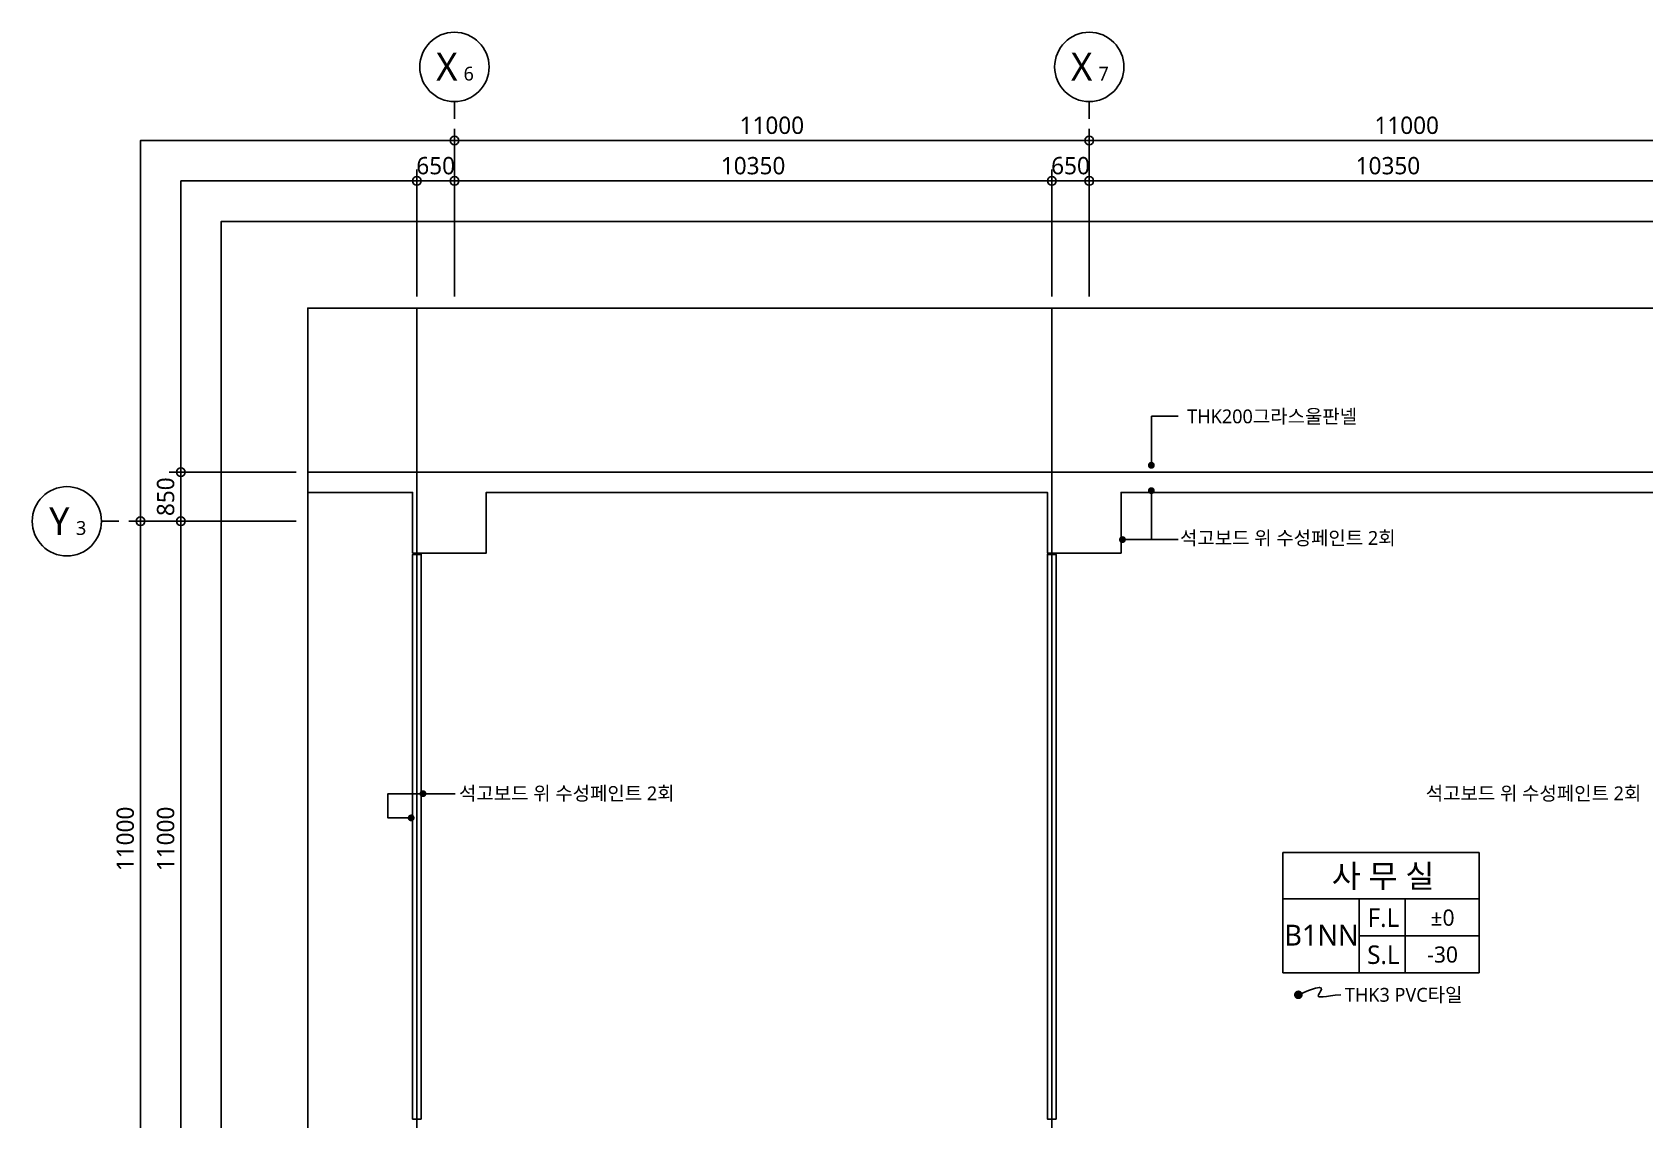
# Model space of a CAD drawing. Header units: millimetres. Extents: x 3775 to 244986, y 1861 to 55808.
# Drawn here: x 85823 to 113763, y 33166 to 51997 of the extents above; entities that cross this region are included whole.
import ezdxf
from ezdxf.enums import TextEntityAlignment as Align

# ---------------------------------------------------------------- set-up
doc = ezdxf.new("R2010")
doc.units = ezdxf.units.MM
doc.header["$LTSCALE"] = 100
doc.header["$MEASUREMENT"] = 0
doc.header["$PDSIZE"] = -10
doc.linetypes.add('CEN', pattern=[62, 60, -1, 0, -1])
doc.layers.get('0').update_dxf_attribs({"linetype": 'CONTINUOUS'})
doc.layers.get('Defpoints').update_dxf_attribs({"color": 171, "linetype": 'CONTINUOUS'})
for name, color, linetype in [('CEN(ST)', 1, 'CEN'), ('INS', 252, 'BATTING'), ('LED', 7, 'CONTINUOUS'), ('NDIM', 7, 'CONTINUOUS'), ('SYM(AXIS)', 7, 'CONTINUOUS'), ('TEXT(AXIS)', 2, 'CONTINUOUS'), ('TEXT(MIN)', 7, 'CONTINUOUS'), ('TEXT(실명)', 3, 'CONTINUOUS'), ('TEXT-기입', 6, 'CONTINUOUS'), ('TITLE', 7, 'CONTINUOUS'), ('WALL-석고보드', 7, 'CONTINUOUS')]:
    doc.layers.add(name, color=color, linetype=linetype)
doc.styles.add('CGS', font='cgse', dxfattribs={"bigfont": 'cgs'})
doc.styles.add('나눔바른고딕', font='NanumBarunGothic.ttf')
doc.linetypes.add('BATTING', pattern='A,0.0001,-0.1,[134,ltypeshp.shx,S=0.1,R=0,X=-0.1,Y=0],-0.2,[134,ltypeshp.shx,S=0.1,R=180,X=0.1,Y=0],-0.1', length=0.4001)
doc.dimstyles.new('NDIM 1200', dxfattribs={"dimscale": 75, "dimtxt": 3, "dimasz": 1, "dimexe": 2, "dimexo": 2, "dimgap": 1, "dimtad": 1, "dimdec": 0, "dimdsep": 46, "dimtxsty": 'CGS', "dimblk": 'DOT0', "dimcen": 1, "dimdle": 8, "dimclrd": 256, "dimclre": 256, "dimclrt": 256, "dimadec": 0, "dimazin": 0, "dimtfac": 1, "dimtdec": 0, "dimtix": 1, "dimtmove": 2, "dimatfit": 3, "dimldrblk": 'DOT0', "dimfxl": 1, "dimtolj": 1, "dimtzin": 0, "dimlwd": -1, "dimlwe": -1, "dimarcsym": 0})

# ---------------------------------------------------------------- blocks, each defined once
blk = doc.blocks.new('A$C2F20087E')
at = {"layer": 'SYM(AXIS)'}
blk.add_line((600, 0), (600, 300), dxfattribs=at)
blk.add_circle((600, 900), 600, dxfattribs=at)
blk = doc.blocks.new('DOT0')
blk.add_line((-3, 0), (3, 0))
at = {"color": 6}
blk.add_circle((0, 0), 0.75, dxfattribs=at)
blk = doc.blocks.new('*D14')
at = {"layer": 'Defpoints', "color": 0, "ltscale": 0.4, "transparency": 16777216}
for p in [(88398, 43529), (90598, 43529), (90598, 32529)]:
    blk.add_point(p, dxfattribs=at)
at = {"layer": 'NDIM', "ltscale": 0.4, "transparency": 16777216}
for p, q in [((90398, 43529), (88198, 43529)), ((88398, 32629), (88398, 43429)), ((90398, 32529), (88198, 32529))]:
    blk.add_line(p, q, dxfattribs=at)
at = {"layer": 'NDIM', "ltscale": 0.4, "transparency": 16777216, "xscale": 100, "yscale": 100, "zscale": 100}
for p, rotation in [((88398, 43529), 90), ((88398, 32529), 270)]:
    blk.add_blockref('DOT0', p, dxfattribs=dict(at, rotation=rotation))
at = {"layer": 'NDIM', "ltscale": 0.4, "transparency": 16777216, "insert": (88135, 38029), "char_height": 300, "attachment_point": 5, "rotation": 90, "style": '나눔바른고딕'}
blk.add_mtext('\\A1;11000', dxfattribs=at)
blk = doc.blocks.new('*D16')
at = {"layer": 'Defpoints', "color": 0, "ltscale": 0.4, "transparency": 16777216}
for p in [(87698, 43529), (90598, 43529), (90598, 32529)]:
    blk.add_point(p, dxfattribs=at)
at = {"layer": 'NDIM', "ltscale": 0.4, "transparency": 16777216}
for p, q in [((90398, 43529), (87498, 43529)), ((87698, 32629), (87698, 43429)), ((90398, 32529), (87498, 32529))]:
    blk.add_line(p, q, dxfattribs=at)
at = {"layer": 'NDIM', "ltscale": 0.4, "transparency": 16777216, "xscale": 100, "yscale": 100, "zscale": 100}
for p, rotation in [((87698, 43529), 90), ((87698, 32529), 270)]:
    blk.add_blockref('DOT0', p, dxfattribs=dict(at, rotation=rotation))
at = {"layer": 'NDIM', "ltscale": 0.4, "transparency": 16777216, "insert": (87435, 38029), "char_height": 300, "attachment_point": 5, "rotation": 90, "style": '나눔바른고딕'}
blk.add_mtext('\\A1;11000', dxfattribs=at)
blk = doc.blocks.new('*D17')
at = {"layer": 'Defpoints', "color": 0, "ltscale": 0.4, "transparency": 16777216}
for p in [(90598, 44379), (88398, 43529), (90598, 43529)]:
    blk.add_point(p, dxfattribs=at)
at = {"layer": 'NDIM', "ltscale": 0.4, "transparency": 16777216}
for p, q in [((88398, 44479), (88398, 44579)), ((90398, 44379), (88198, 44379)), ((88398, 44379), (88398, 43529)), ((90398, 43529), (88198, 43529)), ((88398, 43429), (88398, 43329))]:
    blk.add_line(p, q, dxfattribs=at)
at = {"layer": 'NDIM', "ltscale": 0.4, "transparency": 16777216, "xscale": 100, "yscale": 100, "zscale": 100}
for p, rotation in [((88398, 44379), 270), ((88398, 43529), 90)]:
    blk.add_blockref('DOT0', p, dxfattribs=dict(at, rotation=rotation))
at = {"layer": 'NDIM', "ltscale": 0.4, "transparency": 16777216, "insert": (88135, 43954), "char_height": 300, "attachment_point": 5, "rotation": 90, "style": '나눔바른고딕'}
blk.add_mtext('\\A1;850', dxfattribs=at)
blk = doc.blocks.new('*D26')
at = {"layer": 'Defpoints', "color": 0, "ltscale": 0.4, "transparency": 16777216}
for p in [(114488, 49422), (104138, 47222), (114488, 47222)]:
    blk.add_point(p, dxfattribs=at)
at = {"layer": 'NDIM', "ltscale": 0.4, "transparency": 16777216}
for p, q in [((104138, 47422), (104138, 49622)), ((114488, 47422), (114488, 49622)), ((104238, 49422), (114388, 49422))]:
    blk.add_line(p, q, dxfattribs=at)
at = {"layer": 'NDIM', "ltscale": 0.4, "transparency": 16777216, "xscale": 100, "yscale": 100, "zscale": 100, "rotation": 180}
blk.add_blockref('DOT0', (104138, 49422), dxfattribs=at)
at = {"layer": 'NDIM', "ltscale": 0.4, "transparency": 16777216, "xscale": 100, "yscale": 100, "zscale": 100}
blk.add_blockref('DOT0', (114488, 49422), dxfattribs=at)
at = {"layer": 'NDIM', "ltscale": 0.4, "transparency": 16777216, "insert": (109313, 49685), "char_height": 300, "attachment_point": 5, "style": '나눔바른고딕'}
blk.add_mtext('\\A1;10350', dxfattribs=at)
blk = doc.blocks.new('*D22')
at = {"layer": 'Defpoints', "color": 0, "ltscale": 0.4, "transparency": 16777216}
for p in [(104138, 49422), (103488, 47222), (104138, 47222)]:
    blk.add_point(p, dxfattribs=at)
at = {"layer": 'NDIM', "ltscale": 0.4, "transparency": 16777216}
for p, q in [((103488, 47422), (103488, 49622)), ((104138, 47422), (104138, 49622)), ((103388, 49422), (103288, 49422)), ((103488, 49422), (104138, 49422)), ((104238, 49422), (104338, 49422))]:
    blk.add_line(p, q, dxfattribs=at)
at = {"layer": 'NDIM', "ltscale": 0.4, "transparency": 16777216, "xscale": 100, "yscale": 100, "zscale": 100}
blk.add_blockref('DOT0', (103488, 49422), dxfattribs=at)
at = {"layer": 'NDIM', "ltscale": 0.4, "transparency": 16777216, "xscale": 100, "yscale": 100, "zscale": 100, "rotation": 180}
blk.add_blockref('DOT0', (104138, 49422), dxfattribs=at)
at = {"layer": 'NDIM', "ltscale": 0.4, "transparency": 16777216, "insert": (103813, 49685), "char_height": 300, "attachment_point": 5, "style": '나눔바른고딕'}
blk.add_mtext('\\A1;650', dxfattribs=at)
blk = doc.blocks.new('*D23')
at = {"layer": 'Defpoints', "color": 0, "ltscale": 0.4, "transparency": 16777216}
for p in [(93138, 49422), (93138, 47222), (103488, 47222)]:
    blk.add_point(p, dxfattribs=at)
at = {"layer": 'NDIM', "ltscale": 0.4, "transparency": 16777216}
for p, q in [((93138, 47422), (93138, 49622)), ((103488, 47422), (103488, 49622)), ((103388, 49422), (93238, 49422))]:
    blk.add_line(p, q, dxfattribs=at)
at = {"layer": 'NDIM', "ltscale": 0.4, "transparency": 16777216, "xscale": 100, "yscale": 100, "zscale": 100, "rotation": 180}
blk.add_blockref('DOT0', (93138, 49422), dxfattribs=at)
at = {"layer": 'NDIM', "ltscale": 0.4, "transparency": 16777216, "xscale": 100, "yscale": 100, "zscale": 100}
blk.add_blockref('DOT0', (103488, 49422), dxfattribs=at)
at = {"layer": 'NDIM', "ltscale": 0.4, "transparency": 16777216, "insert": (98313, 49685), "char_height": 300, "attachment_point": 5, "style": '나눔바른고딕'}
blk.add_mtext('\\A1;10350', dxfattribs=at)
blk = doc.blocks.new('*D24')
at = {"layer": 'Defpoints', "color": 0, "ltscale": 0.4, "transparency": 16777216}
for p in [(93138, 49422), (92488, 47222), (93138, 47222)]:
    blk.add_point(p, dxfattribs=at)
at = {"layer": 'NDIM', "ltscale": 0.4, "transparency": 16777216}
for p, q in [((92488, 47422), (92488, 49622)), ((93138, 47422), (93138, 49622)), ((92388, 49422), (92288, 49422)), ((92488, 49422), (93138, 49422)), ((93238, 49422), (93338, 49422))]:
    blk.add_line(p, q, dxfattribs=at)
at = {"layer": 'NDIM', "ltscale": 0.4, "transparency": 16777216, "xscale": 100, "yscale": 100, "zscale": 100}
blk.add_blockref('DOT0', (92488, 49422), dxfattribs=at)
at = {"layer": 'NDIM', "ltscale": 0.4, "transparency": 16777216, "xscale": 100, "yscale": 100, "zscale": 100, "rotation": 180}
blk.add_blockref('DOT0', (93138, 49422), dxfattribs=at)
at = {"layer": 'NDIM', "ltscale": 0.4, "transparency": 16777216, "insert": (92813, 49685), "char_height": 300, "attachment_point": 5, "style": '나눔바른고딕'}
blk.add_mtext('\\A1;650', dxfattribs=at)
blk = doc.blocks.new('*D38')
at = {"layer": 'Defpoints', "color": 0, "ltscale": 0.4, "transparency": 16777216}
for p in [(104138, 50122), (104138, 47222), (115138, 47222)]:
    blk.add_point(p, dxfattribs=at)
at = {"layer": 'NDIM', "ltscale": 0.4, "transparency": 16777216}
for p, q in [((104138, 47422), (104138, 50322)), ((115138, 47422), (115138, 50322)), ((115038, 50122), (104238, 50122))]:
    blk.add_line(p, q, dxfattribs=at)
at = {"layer": 'NDIM', "ltscale": 0.4, "transparency": 16777216, "xscale": 100, "yscale": 100, "zscale": 100, "rotation": 180}
blk.add_blockref('DOT0', (104138, 50122), dxfattribs=at)
at = {"layer": 'NDIM', "ltscale": 0.4, "transparency": 16777216, "xscale": 100, "yscale": 100, "zscale": 100}
blk.add_blockref('DOT0', (115138, 50122), dxfattribs=at)
at = {"layer": 'NDIM', "ltscale": 0.4, "transparency": 16777216, "insert": (109638, 50384), "char_height": 300, "attachment_point": 5, "style": '나눔바른고딕'}
blk.add_mtext('\\A1;11000', dxfattribs=at)
blk = doc.blocks.new('*D39')
at = {"layer": 'Defpoints', "color": 0, "ltscale": 0.4, "transparency": 16777216}
for p in [(104138, 50122), (93138, 47222), (104138, 47222)]:
    blk.add_point(p, dxfattribs=at)
at = {"layer": 'NDIM', "ltscale": 0.4, "transparency": 16777216}
for p, q in [((93138, 47422), (93138, 50322)), ((104138, 47422), (104138, 50322)), ((93238, 50122), (104038, 50122))]:
    blk.add_line(p, q, dxfattribs=at)
at = {"layer": 'NDIM', "ltscale": 0.4, "transparency": 16777216, "xscale": 100, "yscale": 100, "zscale": 100, "rotation": 180}
blk.add_blockref('DOT0', (93138, 50122), dxfattribs=at)
at = {"layer": 'NDIM', "ltscale": 0.4, "transparency": 16777216, "xscale": 100, "yscale": 100, "zscale": 100}
blk.add_blockref('DOT0', (104138, 50122), dxfattribs=at)
at = {"layer": 'NDIM', "ltscale": 0.4, "transparency": 16777216, "insert": (98638, 50384), "char_height": 300, "attachment_point": 5, "style": '나눔바른고딕'}
blk.add_mtext('\\A1;11000', dxfattribs=at)
blk = doc.blocks.new('A$C51E23882')
at = {"layer": 'TITLE'}
blk.add_lwpolyline([(8500, 0), (0, 0), (0, 5200), (8500, 5200)], close=True, dxfattribs=at)
for points in [[(8500, 3200), (0, 3200)], [(3300, 3200), (3300, 0)], [(5300, 3200), (5300, 0)], [(3300, 1600), (8500, 1600)]]:
    blk.add_lwpolyline(points, dxfattribs=at)
at = {"layer": 'TITLE', "style": '나눔바른고딕'}
for s, p in [('F.L', (4352, 2378)), ('S.L', (4352, 778))]:
    blk.add_text(s, height=800, dxfattribs=at).set_placement(p, align=Align.MIDDLE)
blk = doc.blocks.new('_Dot')
at = {"color": 0, "linetype": 'ByBlock', "lineweight": -2}
blk.add_line((-0.5, 0), (-1, 0), dxfattribs=at)
at = {"color": 0, "linetype": 'ByBlock', "const_width": 0.5}
blk.add_lwpolyline([(-0.25, 0, 1), (0.25, 0, 1)], format="xyb", close=True, dxfattribs=at)

msp = doc.modelspace()

# ---------------------------------------------------------------- linework, layer by layer
at = {"ltscale": 10000}
msp.add_lwpolyline([(92388.1, 38392.5), (91985.8, 38392.5), (91985.8, 38812.3), (93149.9, 38812.3)], dxfattribs=at)
at = {"layer": 'CEN(ST)', "ltscale": 10000}
for p, q in [((92488.1, 11251.7), (92488.1, 47221.6)), ((103488.1, 11238.2), (103488.1, 47221.6)), ((90597.8, 44378.8), (150392.6, 44378.8))]:
    msp.add_line(p, q, dxfattribs=at)
at = {"layer": 'Defpoints', "ltscale": 10000}
for points in [[(87697.8, 8351.7), (153292.6, 8351.7), (153292.6, 50121.6), (87697.8, 50121.6)], [(88397.8, 9051.7), (152592.6, 9051.7), (152592.6, 49421.6), (88397.8, 49421.6)], [(89097.8, 9751.7), (151892.6, 9751.7), (151892.6, 48721.6), (89097.8, 48721.6)], [(90597.8, 11251.7), (150392.6, 11251.7), (150392.6, 47221.6), (90597.8, 47221.6)]]:
    msp.add_lwpolyline(points, close=True, dxfattribs=at)
at = {"layer": 'INS', "ltscale": 2.5}
msp.add_lwpolyline([(90597.8, 44378.8), (150392.6, 44378.8)], dxfattribs=at)
at = {"layer": 'LED', "const_width": 75}
msp.add_lwpolyline([(107760.8, 35366.9, -1), (107760.8, 35291.9, -1)], format="xyb", close=True, dxfattribs=at)
at = {"layer": 'LED'}
msp.add_lwpolyline([(107760.8, 35329.4), (107939.3, 35403.9), (108057.6, 35444), (108126.6, 35456.3), (108156.9, 35447.3), (108159.5, 35423.4), (108145.2, 35391.1), (108124.7, 35356.8), (108108.9, 35327), (108106.7, 35306.8), (108119.6, 35295.8), (108147.4, 35292.5), (108189.6, 35294.9), (108245.9, 35301.6), (108315.9, 35310.7), (108399.3, 35320.5), (108495.8, 35329.4)], dxfattribs=at)
at = {"layer": 'NDIM', "ltscale": 10000}
for points in [[(104713.1, 43211.3), (105213.8, 43211.3)], [(92712.5, 38812.3), (93149.9, 38812.3)]]:
    msp.add_lwpolyline(points, dxfattribs=at)
at = {"layer": 'WALL-석고보드', "color": 8, "ltscale": 10000}
msp.add_lwpolyline([(90597.8, 44028.8), (92413.1, 44028.8), (92413.1, 42978.8), (93688.1, 42978.8), (93688.1, 44028.8), (103413.1, 44028.8), (103413.1, 42978.8), (104688.1, 42978.8), (104688.1, 44028.8), (114413.1, 44028.8), (114413.1, 42978.8), (115688.1, 42978.8), (115688.1, 44028.8), (121913.1, 44028.8), (121913.1, 42828.8)], dxfattribs=at)
for points in [[(92563.1, 33178.8), (92413.1, 33178.8), (92413.1, 42953.8), (92563.1, 42953.8)], [(103563.1, 33178.8), (103413.1, 33178.8), (103413.1, 42953.8), (103563.1, 42953.8)]]:
    msp.add_lwpolyline(points, close=True, dxfattribs=at)

# ---------------------------------------------------------------- block references
for p in [(92538.1, 50496.6), (103538.1, 50496.6)]:
    msp.add_blockref('A$C2F20087E', p)
at = {"rotation": 89.99999999999932}
msp.add_blockref('A$C2F20087E', (87322.8, 42928.8), dxfattribs=at)
at = {"xscale": 0.4, "yscale": 0.4, "zscale": 0.4}
msp.add_blockref('A$C51E23882', (107492.8, 35711.9), dxfattribs=at)
at = {"layer": 'NDIM', "ltscale": 10000, "xscale": 120, "yscale": 120, "zscale": 120, "rotation": 180}
for p in [(104713.1, 43211.3), (92592.5, 38812.3)]:
    msp.add_blockref('_Dot', p, dxfattribs=at)
at = {"layer": 'NDIM', "ltscale": 10000, "xscale": 120, "yscale": 120, "zscale": 120}
msp.add_blockref('_Dot', (92388.1, 38392.5), dxfattribs=at)

# ---------------------------------------------------------------- texts
at = {"layer": 'TEXT(AXIS)', "style": '나눔바른고딕'}
for s, height, p in [('X', 480, (93006.4, 51400.5)), ('X', 480, (104006.4, 51400.5)), ('6', 240, (93385.6, 51280.6)), ('7', 240, (104385.6, 51280.6)), ('Y', 480, (86291.1, 43532.8)), ('3', 240, (86670.4, 43412.8))]:
    msp.add_text(s, height=height, dxfattribs=at).set_placement(p, align=Align.MIDDLE)
at = {"layer": 'TEXT(MIN)', "style": '나눔바른고딕'}
for s, p in [('THK200그라스울판넬', (108778.7, 45345.2)), ('석고보드 위 수성페인트 2회', (109445.5, 43239.4)), ('석고보드 위 수성페인트 2회', (96952.2, 38817.9)), ('석고보드 위 수성페인트 2회', (113703.5, 38817.9))]:
    msp.add_text(s, height=240, dxfattribs=at).set_placement(p, align=Align.MIDDLE_RIGHT)
msp.add_text('THK3 PVC타일', height=240, dxfattribs=at).set_placement((108567.9, 35329.4), align=Align.MIDDLE_LEFT)
at = {"layer": 'TEXT(실명)', "style": '나눔바른고딕'}
msp.add_text('사 무 실', height=400, dxfattribs=at).set_placement((109227.9, 37389.6), align=Align.MIDDLE)
at = {"layer": 'TEXT-기입', "style": '나눔바른고딕'}
for s, p in [('±0', (110259, 36665.9)), ('-30', (110259.3, 36027.1))]:
    msp.add_text(s, height=280, dxfattribs=at).set_placement(p, align=Align.MIDDLE)
msp.add_text('B1NN', height=360, dxfattribs=at).set_placement((108161.3, 36362.6), align=Align.MIDDLE_CENTER)

# ---------------------------------------------------------------- dimensions: what is measured, and where the dimension line sits
at = {"layer": 'NDIM', "ltscale": 0.4}
for base, p1, p2, picture, middle in [((104138.1, 50121.6), (93138.1, 47221.6), (104138.1, 47221.6), '*D39', (98638.1, 50384.5)), ((93138.1, 49421.6), (92488.1, 47221.6), (93138.1, 47221.6), '*D24', (92813.1, 49684.7)), ((104138.1, 49421.6), (103488.1, 47221.6), (104138.1, 47221.6), '*D22', (103813.1, 49684.7)), ((114488.1, 49421.6), (104138.1, 47221.6), (114488.1, 47221.6), '*D26', (109313.1, 49684.7))]:
    dim = msp.add_linear_dim(base=base, p1=p1, p2=p2, dimstyle='NDIM 1200', override={"dimscale": 100, "dimtxsty": '나눔바른고딕'}, dxfattribs=at)
    dim.commit()
    dim.dimension.update_dxf_attribs({"geometry": picture, "text_midpoint": middle})
for base, p1, p2, angle, picture, middle in [((104138.1, 50121.6), (115138.1, 47221.6), (104138.1, 47221.6), 180, '*D38', (109638.1, 50384.5)), ((93138.1, 49421.6), (103488.1, 47221.6), (93138.1, 47221.6), 180, '*D23', (98313.1, 49684.7)), ((88397.8, 43528.8), (90597.8, 44378.8), (90597.8, 43528.8), 270, '*D17', (88134.9, 43953.8)), ((87697.8, 43528.8), (90597.8, 32528.8), (90597.8, 43528.8), 90, '*D16', (87434.9, 38028.8)), ((88397.8, 43528.8), (90597.8, 32528.8), (90597.8, 43528.8), 90, '*D14', (88134.9, 38028.8))]:
    dim = msp.add_linear_dim(base=base, p1=p1, p2=p2, angle=angle, dimstyle='NDIM 1200', override={"dimscale": 100, "dimtxsty": '나눔바른고딕'}, dxfattribs=at)
    dim.commit()
    dim.dimension.update_dxf_attribs({"geometry": picture, "text_midpoint": middle})

# ---------------------------------------------------------------- leaders
at = {"layer": 'NDIM', "ltscale": 10000}
for points in [[(105213.8, 44498.9), (105213.8, 45346.3), (105680, 45346.3)], [(105213.8, 44058.7), (105213.8, 43211.3), (105680, 43211.3)]]:
    msp.add_leader(points, dimstyle='NDIM 1200', override={"dimscale": 120, "dimasz": 1, "dimgap": 1, "dimtad": 0, "dimldrblk": 'Dot'}, dxfattribs=at)

doc.saveas('drawing.dxf')
